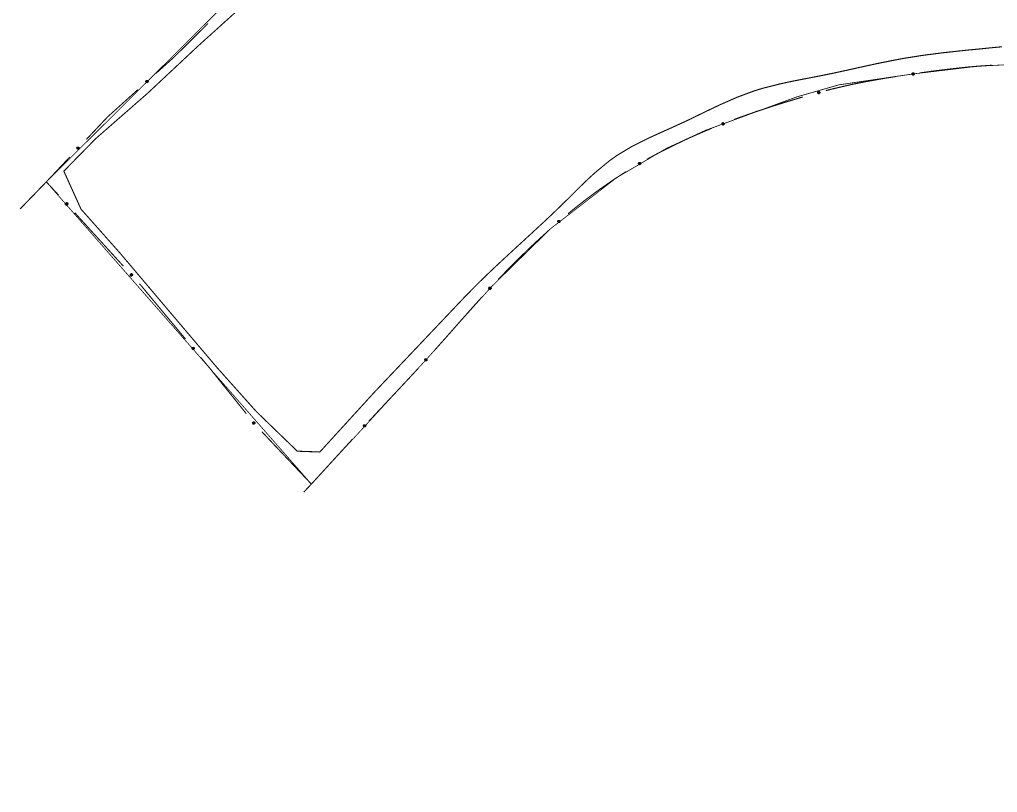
# Model space of a CAD drawing. Extents: x 205150 to 206910, y 4858726 to 4860849.
# Drawn here: x 205149.7 to 205312.7, y 4860001.9 to 4860130.7 of the extents above; entities that cross this region are included whole.
import ezdxf

# ---------------------------------------------------------------- set-up
doc = ezdxf.new("R2010")
doc.units = 0
doc.header["$LTSCALE"] = 1.5
doc.header["$MEASUREMENT"] = 0
for name, color, linetype in [('LM-LIM-SETOR-FISCAL', 7, 'CONTINUOUS'), ('SV-EIXO-ROD-ESTR', 7, 'CONTINUOUS'), ('SV-EIXO-RUA-N-PAV', 6, 'CONTINUOUS'), ('SV-EST-MUNIC-PAV', 20, 'CONTINUOUS'), ('SV-RUA-NAO-PAV-S-GUIA-C-GUIA', 7, 'CONTINUOUS')]:
    doc.layers.add(name, color=color, linetype=linetype)
doc.linetypes.add('Limite', pattern='A,20,-3,[130,ltypeshp.shx,S=6.35,R=0,X=0,Y=0],-3,20', length=46)

msp = doc.modelspace()

# ---------------------------------------------------------------- linework, layer by layer
at = {"layer": 'LM-LIM-SETOR-FISCAL', "linetype": 'Limite', "ltscale": 0.1, "const_width": 0.13, "flags": 128}
msp.add_lwpolyline([(205319.29, 4860270.52), (205308.71, 4860256.67), (205305.78, 4860258.84), (205287.54, 4860237.69), (205276.64, 4860225.85), (205246.75, 4860195.21), (205217.93, 4860166.62), (205205.07, 4860154.22), (205154.16, 4860103.62), (205198.33, 4860053.28), (205217.33, 4860073.87), (205228.31, 4860086.13), (205238.29, 4860095.9), (205249.21, 4860104.33), (205257.45, 4860109.18), (205264.02, 4860112.21), (205279.18, 4860117.77), (205286.26, 4860119.79), (205298.64, 4860121.61), (205309.27, 4860122.88), (205318.87, 4860123.38), (205330.48, 4860123.39), (205348.91, 4860120.43), (205359.29, 4860117.56), (205368.87, 4860113.52), (205387.79, 4860104.36), (205416.55, 4860084.92), (205427.35, 4860072.78), (205437.08, 4860059.62), (205479.77, 4859996.22), (205490.09, 4859981.19), (205507.28, 4859955.95), (205301.82, 4859758.53), (205304.27, 4859754.35), (205308.51, 4859743.48), (205314.17, 4859730.07), (205319.34, 4859714.73), (205318.69, 4859702.13), (205317.26, 4859690.64), (205315.74, 4859682.13), (205314.47, 4859670.89), (205312.89, 4859663.45), (205309.4, 4859652.21), (205307.5, 4859644.78), (205307.82, 4859635.75), (205310.04, 4859627.84), (205314.31, 4859618.34), (205319.85, 4859606.63), (205326.97, 4859596.97), (205332.19, 4859589.73), (205339.8, 4859581.22), (205346.76, 4859572.51), (205354, 4859559.81), (205353.39, 4859552.98), (205353.27, 4859547.01), (205355.22, 4859540.43), (205360.95, 4859533.08), (205371.88, 4859519.43), (205377.63, 4859512.44), (205385.79, 4859503.96), (205396.46, 4859500.67), (205404.7, 4859492.02), (205412.93, 4859478.57), (205420.22, 4859461.9), (205423.63, 4859449.31), (205425.2, 4859433.83), (205427.41, 4859417.81), (205434.87, 4859380.22), (205437.8, 4859372.3), (205447.24, 4859361.81), (205453.54, 4859349.48), (205459.05, 4859329.54), (205466.92, 4859311.43), (205476.36, 4859294.25), (205487.12, 4859281.65), (205492.89, 4859272.47), (205496.57, 4859259.35), (205503.39, 4859250.69), (205510.74, 4859242.04), (205513.88, 4859233.64), (205518.87, 4859225.77), (205525.3, 4859218.82), (205532.12, 4859213.83), (205535.79, 4859207.8), (205538.94, 4859201.5), (205542.88, 4859195.99), (205547.34, 4859189.96), (205548.12, 4859187.59), (205557.31, 4859181.03), (205563.87, 4859170.28), (205572.52, 4859159), (205575.67, 4859152.83), (205573.49, 4859146.26), (205574.41, 4859107.72), (205574.1, 4859102.45), (205570.43, 4859091.7), (205564.13, 4859081.46), (205558.88, 4859071.49), (205553.9, 4859063.1), (205553.9, 4859053.65), (205550.78, 4858995.23), (205582.12, 4858999.84), (205643.48, 4859000.72), (205662.02, 4859003.54), (205723.44, 4859017.98), (205780.86, 4859021.75), (205796.46, 4859023.04), (205822.25, 4859018.37), (205884.61, 4859012.81), (205949.14, 4859010.7), (206010.04, 4859007.01), (206085.77, 4858991.23), (206142.93, 4858964.03), (206222.76, 4858955.8), (206247.48, 4858946.16), (206320.03, 4858923.22), (206357.59, 4858908.6), (206441.35, 4858853.88), (206472.45, 4858825.54), (206535.38, 4858773.37), (206582.46, 4858737.4), (206654.71, 4858791.02), (206678.45, 4858818.8), (206712.51, 4858857.69), (206744.07, 4858897.64), (206751.69, 4858909.49), (206759.23, 4858922.23), (206766.2, 4858935.79), (206774.68, 4858954.45), (206780.86, 4858969.77), (206787.32, 4858989.53), (206795.67, 4859017.91), (206801.34, 4859037.45), (206804.81, 4859048.55), (206810.21, 4859067.25), (206818.72, 4859096.7), (206836.07, 4859155.15), (206846.57, 4859191.69), (206849.26, 4859199.97), (206857.1, 4859228.87), (206879.44, 4859306.63), (206888.86, 4859339.28), (206892.9, 4859355.31), (206898.05, 4859377.14), (206902.33, 4859396.65), (206903.66, 4859403.73), (206904.19, 4859408.48), (206905.69, 4859418.05), (206906.56, 4859427.57), (206907.69, 4859436.73), (206908.51, 4859451.61), (206908.98, 4859469.92), (206908.88, 4859478.27), (206909.31, 4859486.41), (206909.8, 4859503.75), (206908.06, 4859522.53), (206905.79, 4859539.89), (206902.11, 4859560.26), (206898.96, 4859576.34), (206897.7, 4859582.09), (206890.37, 4859608.85), (206880.35, 4859645.11), (206869.65, 4859680.81), (206865.82, 4859696.97), (206853.5, 4859740.64), (206829.42, 4859824.64), (206821, 4859851.39), (206812.97, 4859883.79), (206808.11, 4859900.23), (206792.3, 4859957.48), (206787.8, 4859976.76), (206777.66, 4860010.06), (206765, 4860051.58), (206755.54, 4860085.7), (206750.68, 4860101.63), (206741.17, 4860125.56), (206733.16, 4860141.6), (206724.53, 4860155.76), (206720.58, 4860162.18), (206711.45, 4860176.18), (206701.64, 4860187.46), (206699.72, 4860189.66), (206688, 4860201.91), (206676.62, 4860211.53), (206661.73, 4860222.42), (206647.52, 4860230.3), (206635.25, 4860235.79), (206614.85, 4860243.29), (206606.14, 4860245.65), (206597.68, 4860248), (206583.47, 4860251.01), (206568.95, 4860253.89), (206555.52, 4860256.25), (206536.42, 4860258.75), (206515.07, 4860261.46), (206491.2, 4860264.62), (206461.18, 4860268.88), (206439.8, 4860271.78), (206410.63, 4860276.21), (206388.16, 4860279.36), (206368.66, 4860282.7), (206354.57, 4860286.28), (206341.8, 4860291.58), (206328.08, 4860297.72), (206312.52, 4860304.06), (206285.44, 4860316.18), (206266.75, 4860326.61), (206251.28, 4860335.83), (206233.37, 4860347.73), (206203.78, 4860369), (206190.98, 4860381.36), (206176.1, 4860393.77), (206148.73, 4860420.73), (206131.72, 4860438.15), (206119.93, 4860450.72), (206096.07, 4860474.64), (206079.22, 4860491.32), (206053.65, 4860516.64), (206024.02, 4860544.98), (206003.48, 4860565.32), (205982.61, 4860587.19), (205969.68, 4860601.5), (205947.41, 4860624.23), (205941.47, 4860630.27), (205933.71, 4860637.54), (205921.87, 4860648.63), (205904.16, 4860665.5), (205891.55, 4860678.66), (205883.32, 4860686.89), (205866.07, 4860704.91), (205856.37, 4860714.35), (205825.17, 4860745.55), (205813.99, 4860756.84), (205803.22, 4860767.55), (205796.49, 4860774.25), (205790.73, 4860779.92), (205778.11, 4860792.25), (205767.26, 4860803.09), (205754.34, 4860816.31), (205748.7, 4860822.1), (205743.2, 4860827.74), (205737.56, 4860833.24), (205728.8, 4860841.85), (205722.27, 4860848.82), (205716.69, 4860834.76), (205683.28, 4860785.15), (205648.13, 4860731.52), (205621.03, 4860690.19), (205590.06, 4860643.83), (205580.55, 4860630.3), (205567.6, 4860611.82), (205565.6, 4860608.82), (205469.79, 4860465.73), (205420.74, 4860392.29), (205335.67, 4860262.2), (205321.6, 4860273.55)], close=True, dxfattribs=at)
at = {"layer": 'SV-EIXO-ROD-ESTR', "const_width": 0.18, "flags": 128}
for points in [[(205308.71, 4860122.83), (205309.27, 4860122.88)], [(205309.27, 4860122.88), (205311.7, 4860123.05)], [(205299.78, 4860121.77), (205300.12, 4860121.82)], [(205300.12, 4860121.82), (205300.77, 4860121.91)], [(205300.77, 4860121.91), (205301.61, 4860122.03)], [(205301.61, 4860122.03), (205302.75, 4860122.18)], [(205302.75, 4860122.18), (205303.1, 4860122.22)], [(205303.1, 4860122.22), (205303.74, 4860122.3)], [(205303.74, 4860122.3), (205304.59, 4860122.4)], [(205304.59, 4860122.4), (205306.72, 4860122.64)], [(205306.72, 4860122.64), (205307.57, 4860122.73)], [(205307.57, 4860122.73), (205308.71, 4860122.83)], [(205285.78, 4860119.25), (205287.95, 4860119.75)], [(205287.95, 4860119.75), (205288.27, 4860119.83)], [(205288.27, 4860119.83), (205290.89, 4860120.35)], [(205290.89, 4860120.35), (205291.21, 4860120.41)], [(205291.21, 4860120.41), (205293.84, 4860120.87)], [(205293.84, 4860120.87), (205294.17, 4860120.93)], [(205294.17, 4860120.93), (205294.83, 4860121.03)], [(205294.83, 4860121.03), (205295.65, 4860121.16)], [(205295.65, 4860121.16), (205295.82, 4860121.19)], [(205284.06, 4860118.82), (205284.33, 4860118.89)], [(205284.33, 4860118.89), (205285.03, 4860119.07)], [(205285.03, 4860119.07), (205285.78, 4860119.25)], [(205275.28, 4860116.26), (205276.37, 4860116.6)], [(205276.37, 4860116.6), (205276.71, 4860116.71)], [(205276.71, 4860116.71), (205277.33, 4860116.9)], [(205277.33, 4860116.9), (205278.15, 4860117.15)], [(205278.15, 4860117.15), (205279.24, 4860117.47)], [(205279.24, 4860117.47), (205279.99, 4860117.7)], [(205279.99, 4860117.7), (205280.2, 4860117.76)], [(205269.6, 4860114.32), (205271.63, 4860115.03)], [(205271.63, 4860115.03), (205272.43, 4860115.32)], [(205272.43, 4860115.32), (205273.52, 4860115.68)], [(205273.52, 4860115.68), (205273.86, 4860115.79)], [(205273.86, 4860115.79), (205274.47, 4860115.99)], [(205274.47, 4860115.99), (205275.28, 4860116.26)], [(205268.8, 4860114.02), (205269.6, 4860114.32)], [(205262.32, 4860111.39), (205263.23, 4860111.79)], [(205263.23, 4860111.79), (205263.69, 4860111.99)], [(205263.69, 4860111.99), (205265.08, 4860112.57)], [(205258.34, 4860109.53), (205260.5, 4860110.56)], [(205260.5, 4860110.56), (205260.95, 4860110.78)], [(205260.95, 4860110.78), (205262.32, 4860111.39)], [(205262.32, 4860111.39), (205262.32, 4860111.39)], [(205255.67, 4860108.16), (205256.9, 4860108.81)], [(205256.9, 4860108.81), (205257, 4860108.85)], [(205257, 4860108.85), (205257.8, 4860109.26)], [(205257.8, 4860109.26), (205258.34, 4860109.53)], [(205254.26, 4860107.39), (205254.35, 4860107.44)], [(205254.35, 4860107.44), (205255.14, 4860107.87)], [(205255.14, 4860107.87), (205255.67, 4860108.16)], [(205249.97, 4860104.82), (205250.48, 4860105.14)], [(205250.48, 4860105.14), (205250.82, 4860105.35)], [(205247.48, 4860103.15), (205247.72, 4860103.32)], [(205247.72, 4860103.32), (205248.3, 4860103.72)], [(205248.3, 4860103.72), (205248.96, 4860104.16)], [(205248.96, 4860104.16), (205249.97, 4860104.82)], [(205245.28, 4860101.58), (205245.85, 4860102)], [(205245.85, 4860102), (205246.49, 4860102.46)], [(205246.49, 4860102.46), (205247.48, 4860103.15)], [(205242.89, 4860099.76), (205243.45, 4860100.19)], [(205243.45, 4860100.19), (205244.08, 4860100.68)], [(205244.08, 4860100.68), (205245.04, 4860101.4)], [(205245.04, 4860101.4), (205245.28, 4860101.58)], [(205241.11, 4860098.31), (205241.72, 4860098.82)], [(205241.72, 4860098.82), (205242.66, 4860099.57)], [(205242.66, 4860099.57), (205242.89, 4860099.76)], [(205237.33, 4860095.04), (205237.94, 4860095.59)], [(205237.94, 4860095.59), (205238.07, 4860095.71)], [(205235.12, 4860093.01), (205235.72, 4860093.57)], [(205235.72, 4860093.57), (205236.59, 4860094.37)], [(205236.59, 4860094.37), (205236.83, 4860094.59)], [(205236.83, 4860094.59), (205237.33, 4860095.04)], [(205233.55, 4860091.5), (205234.4, 4860092.32)], [(205234.4, 4860092.32), (205234.63, 4860092.54)], [(205234.63, 4860092.54), (205235.12, 4860093.01)], [(205232.25, 4860090.22), (205232.48, 4860090.45)], [(205232.48, 4860090.45), (205232.96, 4860090.92)], [(205232.96, 4860090.92), (205233.55, 4860091.5)], [(205230.37, 4860088.31), (205230.85, 4860088.8)], [(205230.85, 4860088.8), (205231.42, 4860089.38)], [(205231.42, 4860089.38), (205232.25, 4860090.22)], [(205229.46, 4860087.36), (205230.15, 4860088.08)], [(205230.15, 4860088.08), (205230.37, 4860088.31)], [(205225.3, 4860082.84), (205226.74, 4860084.43)], [(205224.31, 4860081.72), (205224.73, 4860082.2)], [(205224.73, 4860082.2), (205225.3, 4860082.84)], [(205222.74, 4860079.95), (205223.31, 4860080.6)], [(205223.31, 4860080.6), (205224.07, 4860081.45)], [(205224.07, 4860081.45), (205224.31, 4860081.72)], [(205221.33, 4860078.35), (205222.08, 4860079.2)], [(205222.08, 4860079.2), (205222.32, 4860079.47)], [(205222.32, 4860079.47), (205222.74, 4860079.95)], [(205220.09, 4860076.95), (205220.33, 4860077.22)], [(205220.33, 4860077.22), (205220.76, 4860077.7)], [(205220.76, 4860077.7), (205221.33, 4860078.35)], [(205218.76, 4860075.46), (205220.09, 4860076.95)], [(205214.37, 4860070.66), (205216.08, 4860072.5)], [(205212.67, 4860068.84), (205213.35, 4860069.57)], [(205213.35, 4860069.57), (205214.03, 4860070.3)], [(205214.03, 4860070.3), (205214.37, 4860070.66)], [(205211.29, 4860067.38), (205211.98, 4860068.11)], [(205211.98, 4860068.11), (205212.32, 4860068.47)], [(205212.32, 4860068.47), (205212.67, 4860068.84)], [(205209.24, 4860065.19), (205209.93, 4860065.92)], [(205209.93, 4860065.92), (205210.27, 4860066.28)], [(205210.27, 4860066.28), (205210.61, 4860066.65)], [(205210.61, 4860066.65), (205211.29, 4860067.38)], [(205208.22, 4860064.09), (205208.57, 4860064.46)], [(205208.57, 4860064.46), (205209.24, 4860065.19)], [(205207.89, 4860063.73), (205208.22, 4860064.09)], [(205198.33, 4860053.28), (205205.19, 4860060.78)], [(205197.75, 4860052.67), (205198.33, 4860053.28)], [(205197.07, 4860051.94), (205197.75, 4860052.67)]]:
    msp.add_lwpolyline(points, dxfattribs=at)
at = {"layer": 'SV-EIXO-ROD-ESTR', "flags": 128}
for points in [[(205298.46, 4860121.7), (205298.49, 4860121.74), (205298.53, 4860121.76), (205298.56, 4860121.78), (205298.59, 4860121.79), (205298.63, 4860121.79), (205298.66, 4860121.78), (205298.7, 4860121.77), (205298.74, 4860121.74), (205298.77, 4860121.7), (205298.79, 4860121.67), (205298.79, 4860121.64), (205298.8, 4860121.6), (205298.79, 4860121.56), (205298.77, 4860121.53), (205298.74, 4860121.49), (205298.71, 4860121.46), (205298.68, 4860121.44), (205298.64, 4860121.44), (205298.61, 4860121.43), (205298.57, 4860121.44), (205298.53, 4860121.46), (205298.49, 4860121.49), (205298.47, 4860121.52), (205298.45, 4860121.55), (205298.44, 4860121.59), (205298.44, 4860121.62), (205298.45, 4860121.66), (205298.46, 4860121.7)], [(205282.71, 4860118.58), (205282.73, 4860118.62), (205282.76, 4860118.65), (205282.79, 4860118.67), (205282.83, 4860118.68), (205282.86, 4860118.69), (205282.9, 4860118.69), (205282.94, 4860118.67), (205282.98, 4860118.65), (205283.01, 4860118.62), (205283.03, 4860118.59), (205283.04, 4860118.55), (205283.05, 4860118.52), (205283.05, 4860118.48), (205283.04, 4860118.44), (205283.01, 4860118.4), (205282.98, 4860118.37), (205282.95, 4860118.35), (205282.92, 4860118.34), (205282.88, 4860118.33), (205282.85, 4860118.33), (205282.8, 4860118.35), (205282.76, 4860118.37), (205282.73, 4860118.4), (205282.71, 4860118.43), (205282.7, 4860118.46), (205282.7, 4860118.5), (205282.7, 4860118.54), (205282.71, 4860118.58)], [(205266.76, 4860113.36), (205266.78, 4860113.4), (205266.81, 4860113.44), (205266.84, 4860113.46), (205266.87, 4860113.47), (205266.9, 4860113.48), (205266.94, 4860113.49), (205266.98, 4860113.48), (205267.02, 4860113.46), (205267.06, 4860113.43), (205267.08, 4860113.41), (205267.1, 4860113.37), (205267.11, 4860113.34), (205267.11, 4860113.3), (205267.1, 4860113.26), (205267.08, 4860113.22), (205267.06, 4860113.18), (205267.03, 4860113.16), (205266.99, 4860113.14), (205266.96, 4860113.14), (205266.92, 4860113.13), (205266.88, 4860113.14), (205266.84, 4860113.16), (205266.8, 4860113.18), (205266.78, 4860113.21), (205266.77, 4860113.25), (205266.76, 4860113.28), (205266.75, 4860113.32), (205266.76, 4860113.36)], [(205252.86, 4860106.72), (205252.88, 4860106.77), (205252.9, 4860106.8), (205252.92, 4860106.83), (205252.95, 4860106.85), (205252.98, 4860106.86), (205253.02, 4860106.87), (205253.06, 4860106.87), (205253.11, 4860106.86), (205253.15, 4860106.84), (205253.17, 4860106.81), (205253.19, 4860106.78), (205253.21, 4860106.75), (205253.22, 4860106.71), (205253.22, 4860106.67), (205253.2, 4860106.62), (205253.18, 4860106.59), (205253.16, 4860106.56), (205253.13, 4860106.54), (205253.09, 4860106.53), (205253.06, 4860106.52), (205253.02, 4860106.52), (205252.97, 4860106.53), (205252.93, 4860106.55), (205252.91, 4860106.58), (205252.89, 4860106.61), (205252.87, 4860106.64), (205252.86, 4860106.68), (205252.86, 4860106.72)], [(205239.4, 4860097.02), (205239.4, 4860097.06), (205239.42, 4860097.11), (205239.44, 4860097.14), (205239.46, 4860097.16), (205239.49, 4860097.18), (205239.52, 4860097.19), (205239.56, 4860097.2), (205239.61, 4860097.2), (205239.65, 4860097.18), (205239.69, 4860097.16), (205239.71, 4860097.14), (205239.73, 4860097.11), (205239.75, 4860097.08), (205239.75, 4860097.04), (205239.75, 4860096.99), (205239.74, 4860096.95), (205239.72, 4860096.92), (205239.69, 4860096.89), (205239.66, 4860096.87), (205239.63, 4860096.86), (205239.59, 4860096.85), (205239.54, 4860096.85), (205239.5, 4860096.87), (205239.47, 4860096.89), (205239.44, 4860096.91), (205239.42, 4860096.94), (205239.41, 4860096.97), (205239.4, 4860097.02)], [(205227.92, 4860085.87), (205227.92, 4860085.92), (205227.92, 4860085.96), (205227.94, 4860085.99), (205227.96, 4860086.02), (205227.99, 4860086.04), (205228.02, 4860086.06), (205228.06, 4860086.07), (205228.11, 4860086.07), (205228.15, 4860086.06), (205228.19, 4860086.05), (205228.21, 4860086.03), (205228.24, 4860086), (205228.25, 4860085.97), (205228.27, 4860085.93), (205228.27, 4860085.88), (205228.26, 4860085.84), (205228.24, 4860085.8), (205228.22, 4860085.78), (205228.19, 4860085.75), (205228.16, 4860085.73), (205228.12, 4860085.72), (205228.07, 4860085.72), (205228.03, 4860085.73), (205228, 4860085.75), (205227.97, 4860085.77), (205227.95, 4860085.79), (205227.93, 4860085.83), (205227.92, 4860085.87)], [(205217.25, 4860073.94), (205217.24, 4860073.99), (205217.25, 4860074.04), (205217.27, 4860074.07), (205217.29, 4860074.1), (205217.31, 4860074.12), (205217.35, 4860074.14), (205217.38, 4860074.15), (205217.43, 4860074.15), (205217.48, 4860074.14), (205217.51, 4860074.13), (205217.54, 4860074.11), (205217.56, 4860074.08), (205217.58, 4860074.05), (205217.59, 4860074.01), (205217.6, 4860073.96), (205217.59, 4860073.92), (205217.57, 4860073.89), (205217.55, 4860073.86), (205217.52, 4860073.83), (205217.49, 4860073.82), (205217.45, 4860073.8), (205217.4, 4860073.8), (205217.36, 4860073.81), (205217.33, 4860073.82), (205217.3, 4860073.85), (205217.28, 4860073.87), (205217.26, 4860073.9), (205217.25, 4860073.94)], [(205207.03, 4860062.95), (205207.03, 4860063), (205207.03, 4860063.05), (205207.05, 4860063.08), (205207.07, 4860063.1), (205207.1, 4860063.13), (205207.13, 4860063.15), (205207.17, 4860063.16), (205207.22, 4860063.16), (205207.26, 4860063.15), (205207.29, 4860063.14), (205207.32, 4860063.12), (205207.35, 4860063.09), (205207.36, 4860063.06), (205207.38, 4860063.02), (205207.38, 4860062.97), (205207.37, 4860062.93), (205207.35, 4860062.89), (205207.33, 4860062.87), (205207.3, 4860062.84), (205207.27, 4860062.82), (205207.23, 4860062.81), (205207.18, 4860062.81), (205207.14, 4860062.82), (205207.11, 4860062.83), (205207.08, 4860062.86), (205207.06, 4860062.88), (205207.04, 4860062.91), (205207.03, 4860062.95)]]:
    msp.add_lwpolyline(points, close=True, dxfattribs=at)
for points in [[(205298.44, 4860121.62), (205298.77, 4860121.7)], [(205298.44, 4860121.59), (205298.79, 4860121.67)], [(205298.45, 4860121.66), (205298.74, 4860121.74)], [(205298.45, 4860121.64), (205298.75, 4860121.72)], [(205298.45, 4860121.61), (205298.77, 4860121.69)], [(205298.45, 4860121.57), (205298.79, 4860121.65)], [(205298.45, 4860121.55), (205298.79, 4860121.64)], [(205298.46, 4860121.7), (205298.7, 4860121.77)], [(205298.46, 4860121.68), (205298.72, 4860121.75)], [(205298.46, 4860121.53), (205298.79, 4860121.62)], [(205298.47, 4860121.52), (205298.8, 4860121.6)], [(205298.48, 4860121.72), (205298.68, 4860121.77)], [(205298.48, 4860121.5), (205298.79, 4860121.58)], [(205298.49, 4860121.74), (205298.66, 4860121.78)], [(205298.49, 4860121.49), (205298.79, 4860121.56)], [(205298.51, 4860121.75), (205298.64, 4860121.78)], [(205298.52, 4860121.47), (205298.78, 4860121.54)], [(205298.53, 4860121.76), (205298.63, 4860121.79)], [(205298.53, 4860121.46), (205298.77, 4860121.53)], [(205298.56, 4860121.45), (205298.75, 4860121.5)], [(205298.57, 4860121.44), (205298.74, 4860121.49)], [(205298.59, 4860121.44), (205298.72, 4860121.47)], [(205298.61, 4860121.43), (205298.71, 4860121.46)], [(205282.7, 4860118.56), (205282.96, 4860118.66)], [(205282.7, 4860118.54), (205282.98, 4860118.65)], [(205282.7, 4860118.52), (205282.99, 4860118.63)], [(205282.7, 4860118.5), (205283.01, 4860118.62)], [(205282.7, 4860118.48), (205283.02, 4860118.6)], [(205282.7, 4860118.46), (205283.03, 4860118.59)], [(205282.71, 4860118.58), (205282.94, 4860118.67)], [(205282.71, 4860118.45), (205283.04, 4860118.57)], [(205282.71, 4860118.43), (205283.04, 4860118.55)], [(205282.72, 4860118.6), (205282.91, 4860118.68)], [(205282.73, 4860118.62), (205282.9, 4860118.69)], [(205282.73, 4860118.42), (205283.04, 4860118.54)], [(205282.73, 4860118.4), (205283.05, 4860118.52)], [(205282.75, 4860118.64), (205282.87, 4860118.68)], [(205282.75, 4860118.39), (205283.04, 4860118.5)], [(205282.76, 4860118.65), (205282.86, 4860118.69)], [(205282.76, 4860118.37), (205283.05, 4860118.48)], [(205282.79, 4860118.36), (205283.04, 4860118.46)], [(205282.8, 4860118.35), (205283.04, 4860118.44)], [(205282.83, 4860118.34), (205283.02, 4860118.42)], [(205282.85, 4860118.33), (205283.01, 4860118.4)], [(205282.87, 4860118.34), (205282.99, 4860118.38)], [(205282.88, 4860118.33), (205282.98, 4860118.37)], [(205266.75, 4860113.32), (205267.02, 4860113.46)], [(205266.76, 4860113.36), (205266.98, 4860113.48)], [(205266.76, 4860113.34), (205267, 4860113.47)], [(205266.76, 4860113.3), (205267.04, 4860113.45)], [(205266.76, 4860113.28), (205267.06, 4860113.43)], [(205266.77, 4860113.38), (205266.95, 4860113.48)], [(205266.77, 4860113.27), (205267.06, 4860113.42)], [(205266.77, 4860113.25), (205267.08, 4860113.41)], [(205266.78, 4860113.4), (205266.94, 4860113.49)], [(205266.78, 4860113.23), (205267.09, 4860113.39)], [(205266.78, 4860113.21), (205267.1, 4860113.37)], [(205266.79, 4860113.42), (205266.91, 4860113.48)], [(205266.8, 4860113.2), (205267.1, 4860113.36)], [(205266.8, 4860113.18), (205267.11, 4860113.34)], [(205266.81, 4860113.44), (205266.9, 4860113.48)], [(205266.82, 4860113.17), (205267.1, 4860113.32)], [(205266.84, 4860113.16), (205267.11, 4860113.3)], [(205266.86, 4860113.15), (205267.1, 4860113.28)], [(205266.88, 4860113.14), (205267.1, 4860113.26)], [(205266.91, 4860113.14), (205267.08, 4860113.24)], [(205266.92, 4860113.13), (205267.08, 4860113.22)], [(205266.95, 4860113.14), (205267.06, 4860113.2)], [(205266.96, 4860113.14), (205267.06, 4860113.18)], [(205252.86, 4860106.72), (205253.06, 4860106.87)], [(205252.86, 4860106.68), (205253.11, 4860106.86)], [(205252.87, 4860106.74), (205253.03, 4860106.87)], [(205252.87, 4860106.7), (205253.08, 4860106.86)], [(205252.87, 4860106.66), (205253.12, 4860106.85)], [(205252.87, 4860106.64), (205253.15, 4860106.84)], [(205252.88, 4860106.77), (205253.02, 4860106.87)], [(205252.88, 4860106.63), (205253.16, 4860106.82)], [(205252.89, 4860106.79), (205253, 4860106.86)], [(205252.89, 4860106.61), (205253.17, 4860106.81)], [(205252.9, 4860106.8), (205252.98, 4860106.86)], [(205252.9, 4860106.59), (205253.18, 4860106.79)], [(205252.91, 4860106.58), (205253.19, 4860106.78)], [(205252.92, 4860106.57), (205253.2, 4860106.76)], [(205252.93, 4860106.55), (205253.21, 4860106.75)], [(205252.95, 4860106.54), (205253.21, 4860106.73)], [(205252.97, 4860106.53), (205253.22, 4860106.71)], [(205253, 4860106.53), (205253.21, 4860106.69)], [(205253.02, 4860106.52), (205253.22, 4860106.67)], [(205253.04, 4860106.52), (205253.2, 4860106.64)], [(205253.06, 4860106.52), (205253.2, 4860106.62)], [(205253.08, 4860106.53), (205253.19, 4860106.6)], [(205253.09, 4860106.53), (205253.18, 4860106.59)], [(205239.4, 4860096.99), (205239.59, 4860097.2)], [(205239.4, 4860097.02), (205239.56, 4860097.2)], [(205239.4, 4860097.04), (205239.54, 4860097.19)], [(205239.4, 4860097.06), (205239.52, 4860097.19)], [(205239.41, 4860096.97), (205239.61, 4860097.2)], [(205239.41, 4860097.09), (205239.5, 4860097.18)], [(205239.42, 4860096.96), (205239.63, 4860097.19)], [(205239.42, 4860096.94), (205239.65, 4860097.18)], [(205239.42, 4860097.11), (205239.49, 4860097.18)], [(205239.43, 4860096.93), (205239.67, 4860097.17)], [(205239.44, 4860096.91), (205239.69, 4860097.16)], [(205239.46, 4860096.9), (205239.7, 4860097.15)], [(205239.47, 4860096.89), (205239.71, 4860097.14)], [(205239.49, 4860096.88), (205239.72, 4860097.12)], [(205239.5, 4860096.87), (205239.73, 4860097.11)], [(205239.52, 4860096.86), (205239.74, 4860097.09)], [(205239.54, 4860096.85), (205239.75, 4860097.08)], [(205239.56, 4860096.85), (205239.75, 4860097.05)], [(205239.59, 4860096.85), (205239.75, 4860097.04)], [(205239.61, 4860096.86), (205239.75, 4860097.01)], [(205239.63, 4860096.86), (205239.75, 4860096.99)], [(205239.65, 4860096.87), (205239.74, 4860096.96)], [(205239.66, 4860096.87), (205239.74, 4860096.95)], [(205227.92, 4860085.85), (205228.08, 4860086.07)], [(205227.92, 4860085.87), (205228.06, 4860086.07)], [(205227.92, 4860085.89), (205228.04, 4860086.06)], [(205227.92, 4860085.92), (205228.02, 4860086.06)], [(205227.92, 4860085.94), (205228, 4860086.04)], [(205227.92, 4860085.96), (205227.99, 4860086.04)], [(205227.93, 4860085.83), (205228.11, 4860086.07)], [(205227.94, 4860085.81), (205228.13, 4860086.07)], [(205227.95, 4860085.79), (205228.15, 4860086.06)], [(205227.96, 4860085.78), (205228.16, 4860086.05)], [(205227.97, 4860085.77), (205228.19, 4860086.05)], [(205227.99, 4860085.76), (205228.2, 4860086.03)], [(205228, 4860085.75), (205228.21, 4860086.03)], [(205228.02, 4860085.74), (205228.22, 4860086.01)], [(205228.03, 4860085.73), (205228.24, 4860086)], [(205228.05, 4860085.73), (205228.24, 4860085.98)], [(205228.07, 4860085.72), (205228.25, 4860085.97)], [(205228.1, 4860085.73), (205228.26, 4860085.94)], [(205228.12, 4860085.72), (205228.27, 4860085.93)], [(205228.14, 4860085.73), (205228.26, 4860085.9)], [(205228.16, 4860085.73), (205228.27, 4860085.88)], [(205228.18, 4860085.75), (205228.26, 4860085.85)], [(205228.19, 4860085.75), (205228.26, 4860085.84)], [(205217.24, 4860073.99), (205217.35, 4860074.14)], [(205217.25, 4860073.92), (205217.41, 4860074.15)], [(205217.25, 4860073.94), (205217.38, 4860074.15)], [(205217.25, 4860073.97), (205217.36, 4860074.14)], [(205217.25, 4860074.02), (205217.32, 4860074.12)], [(205217.25, 4860074.04), (205217.31, 4860074.12)], [(205217.26, 4860073.9), (205217.43, 4860074.15)], [(205217.27, 4860073.89), (205217.45, 4860074.15)], [(205217.28, 4860073.87), (205217.48, 4860074.14)], [(205217.29, 4860073.86), (205217.49, 4860074.13)], [(205217.3, 4860073.85), (205217.51, 4860074.13)], [(205217.32, 4860073.84), (205217.53, 4860074.12)], [(205217.33, 4860073.82), (205217.54, 4860074.11)], [(205217.35, 4860073.82), (205217.55, 4860074.09)], [(205217.36, 4860073.81), (205217.56, 4860074.08)], [(205217.38, 4860073.81), (205217.57, 4860074.06)], [(205217.4, 4860073.8), (205217.58, 4860074.05)], [(205217.43, 4860073.81), (205217.59, 4860074.03)], [(205217.45, 4860073.8), (205217.59, 4860074.01)], [(205217.47, 4860073.81), (205217.59, 4860073.98)], [(205217.49, 4860073.82), (205217.6, 4860073.96)], [(205217.51, 4860073.83), (205217.59, 4860073.93)], [(205217.52, 4860073.83), (205217.59, 4860073.92)], [(205207.03, 4860062.95), (205207.17, 4860063.16)], [(205207.03, 4860062.98), (205207.14, 4860063.15)], [(205207.03, 4860063), (205207.13, 4860063.15)], [(205207.03, 4860063.03), (205207.11, 4860063.13)], [(205207.03, 4860063.05), (205207.1, 4860063.13)], [(205207.04, 4860062.93), (205207.19, 4860063.16)], [(205207.04, 4860062.91), (205207.22, 4860063.16)], [(205207.05, 4860062.9), (205207.24, 4860063.15)], [(205207.06, 4860062.88), (205207.26, 4860063.15)], [(205207.07, 4860062.87), (205207.27, 4860063.14)], [(205207.08, 4860062.86), (205207.29, 4860063.14)], [(205207.1, 4860062.85), (205207.31, 4860063.12)], [(205207.11, 4860062.83), (205207.32, 4860063.12)], [(205207.13, 4860062.83), (205207.33, 4860063.1)], [(205207.14, 4860062.82), (205207.35, 4860063.09)], [(205207.17, 4860062.81), (205207.35, 4860063.07)], [(205207.18, 4860062.81), (205207.36, 4860063.06)], [(205207.21, 4860062.81), (205207.37, 4860063.03)], [(205207.23, 4860062.81), (205207.38, 4860063.02)], [(205207.26, 4860062.82), (205207.37, 4860062.99)], [(205207.27, 4860062.82), (205207.38, 4860062.97)], [(205207.29, 4860062.84), (205207.37, 4860062.94)], [(205207.3, 4860062.84), (205207.37, 4860062.93)]]:
    msp.add_lwpolyline(points, dxfattribs=at)
at = {"layer": 'SV-EIXO-RUA-N-PAV', "const_width": 0.18, "flags": 128}
for points in [[(205180.38, 4860129.29), (205180.63, 4860129.53)], [(205180.63, 4860129.53), (205181.09, 4860130)], [(205175.4, 4860124.36), (205180.38, 4860129.29)], [(205172.43, 4860121.69), (205174.66, 4860123.7)], [(205174.66, 4860123.7), (205175.4, 4860124.36)], [(205164.37, 4860114.45), (205169.45, 4860119.02)], [(205160.83, 4860110.69), (205164.26, 4860114.33)], [(205164.26, 4860114.33), (205164.37, 4860114.45)], [(205154.16, 4860103.62), (205158.08, 4860107.78)], [(205149.79, 4860099.11), (205153.96, 4860103.42)], [(205153.96, 4860103.42), (205154.16, 4860103.62)], [(205154.16, 4860103.62), (205154.16, 4860103.62)], [(205156.2, 4860101.42), (205154.16, 4860103.62)], [(205158.97, 4860098.41), (205158.91, 4860098.47)], [(205159.58, 4860097.73), (205158.97, 4860098.41)], [(205166.99, 4860089.6), (205159.58, 4860097.73)], [(205169.99, 4860086.31), (205169.68, 4860086.64)], [(205170.33, 4860085.89), (205169.99, 4860086.31)], [(205177.36, 4860077.43), (205170.33, 4860085.89)], [(205181.55, 4860072.4), (205179.92, 4860074.35)], [(205181.83, 4860072.04), (205181.55, 4860072.4)], [(205187.47, 4860065.03), (205181.83, 4860072.04)], [(205198.33, 4860053.28), (205190.08, 4860062)]]:
    msp.add_lwpolyline(points, dxfattribs=at)
at = {"layer": 'SV-EIXO-RUA-N-PAV', "flags": 128}
for points in [[(205170.76, 4860120.34), (205170.92, 4860120.53)], [(205170.76, 4860120.37), (205170.9, 4860120.52)], [(205170.76, 4860120.39), (205170.88, 4860120.52)], [(205170.77, 4860120.32), (205170.94, 4860120.53)], [(205170.77, 4860120.3), (205170.97, 4860120.53)], [(205170.77, 4860120.41), (205170.86, 4860120.51)], [(205170.78, 4860120.28), (205170.99, 4860120.52)], [(205170.78, 4860120.43), (205170.85, 4860120.51)], [(205170.79, 4860120.27), (205171.01, 4860120.52)], [(205170.8, 4860120.25), (205171.02, 4860120.5)], [(205170.81, 4860120.24), (205171.04, 4860120.5)], [(205170.82, 4860120.23), (205171.06, 4860120.48)], [(205170.83, 4860120.21), (205171.07, 4860120.47)], [(205170.85, 4860120.2), (205171.08, 4860120.46)], [(205170.86, 4860120.19), (205171.09, 4860120.45)], [(205170.89, 4860120.19), (205171.1, 4860120.42)], [(205170.9, 4860120.18), (205171.11, 4860120.41)], [(205170.93, 4860120.18), (205171.11, 4860120.39)], [(205170.95, 4860120.18), (205171.11, 4860120.37)], [(205170.98, 4860120.19), (205171.11, 4860120.34)], [(205170.99, 4860120.19), (205171.11, 4860120.32)], [(205171.01, 4860120.2), (205171.1, 4860120.3)], [(205171.03, 4860120.2), (205171.1, 4860120.28)], [(205159.27, 4860109.26), (205159.38, 4860109.4)], [(205159.28, 4860109.19), (205159.44, 4860109.41)], [(205159.28, 4860109.21), (205159.42, 4860109.41)], [(205159.28, 4860109.23), (205159.4, 4860109.4)], [(205159.28, 4860109.28), (205159.36, 4860109.38)], [(205159.28, 4860109.3), (205159.35, 4860109.38)], [(205159.29, 4860109.17), (205159.47, 4860109.41)], [(205159.3, 4860109.15), (205159.49, 4860109.4)], [(205159.31, 4860109.13), (205159.51, 4860109.4)], [(205159.32, 4860109.12), (205159.52, 4860109.39)], [(205159.33, 4860109.11), (205159.55, 4860109.39)], [(205159.35, 4860109.1), (205159.56, 4860109.37)], [(205159.36, 4860109.09), (205159.57, 4860109.37)], [(205159.38, 4860109.08), (205159.58, 4860109.35)], [(205159.39, 4860109.07), (205159.6, 4860109.34)], [(205159.41, 4860109.07), (205159.6, 4860109.32)], [(205159.43, 4860109.06), (205159.61, 4860109.31)], [(205159.46, 4860109.07), (205159.62, 4860109.28)], [(205159.48, 4860109.06), (205159.63, 4860109.27)], [(205159.5, 4860109.07), (205159.62, 4860109.24)], [(205159.52, 4860109.07), (205159.63, 4860109.22)], [(205159.54, 4860109.09), (205159.62, 4860109.19)], [(205159.55, 4860109.09), (205159.62, 4860109.17)], [(205157.61, 4860099.77), (205157.37, 4860099.97)], [(205157.57, 4860099.76), (205157.37, 4860099.92)], [(205157.62, 4860099.78), (205157.38, 4860099.99)], [(205157.59, 4860099.77), (205157.38, 4860099.94)], [(205157.54, 4860099.77), (205157.38, 4860099.9)], [(205157.52, 4860099.77), (205157.38, 4860099.88)], [(205157.64, 4860099.79), (205157.39, 4860100.01)], [(205157.65, 4860099.8), (205157.4, 4860100.02)], [(205157.49, 4860099.77), (205157.4, 4860099.86)], [(205157.48, 4860099.78), (205157.4, 4860099.85)], [(205157.67, 4860099.81), (205157.41, 4860100.05)], [(205157.68, 4860099.83), (205157.42, 4860100.06)], [(205157.69, 4860099.84), (205157.43, 4860100.07)], [(205157.7, 4860099.86), (205157.45, 4860100.08)], [(205157.71, 4860099.87), (205157.46, 4860100.09)], [(205157.72, 4860099.89), (205157.48, 4860100.1)], [(205157.72, 4860099.91), (205157.49, 4860100.11)], [(205157.72, 4860099.93), (205157.52, 4860100.11)], [(205157.73, 4860099.96), (205157.53, 4860100.12)], [(205157.72, 4860099.98), (205157.56, 4860100.11)], [(205157.72, 4860100), (205157.58, 4860100.11)], [(205157.71, 4860100.02), (205157.61, 4860100.1)], [(205157.7, 4860100.03), (205157.62, 4860100.1)], [(205168.35, 4860087.94), (205168.15, 4860088.1)], [(205168.39, 4860087.95), (205168.16, 4860088.15)], [(205168.37, 4860087.95), (205168.16, 4860088.12)], [(205168.32, 4860087.94), (205168.16, 4860088.07)], [(205168.3, 4860087.94), (205168.16, 4860088.06)], [(205168.42, 4860087.97), (205168.17, 4860088.19)], [(205168.4, 4860087.96), (205168.17, 4860088.17)], [(205168.43, 4860087.98), (205168.18, 4860088.2)], [(205168.27, 4860087.95), (205168.18, 4860088.04)], [(205168.26, 4860087.95), (205168.18, 4860088.03)], [(205168.45, 4860087.99), (205168.19, 4860088.22)], [(205168.46, 4860088), (205168.2, 4860088.24)], [(205168.47, 4860088.01), (205168.21, 4860088.25)], [(205168.48, 4860088.03), (205168.23, 4860088.26)], [(205168.49, 4860088.04), (205168.24, 4860088.27)], [(205168.5, 4860088.07), (205168.26, 4860088.28)], [(205168.5, 4860088.08), (205168.27, 4860088.29)], [(205168.5, 4860088.11), (205168.3, 4860088.29)], [(205168.51, 4860088.13), (205168.32, 4860088.29)], [(205168.5, 4860088.16), (205168.35, 4860088.29)], [(205168.5, 4860088.17), (205168.36, 4860088.29)], [(205168.49, 4860088.19), (205168.39, 4860088.28)], [(205168.48, 4860088.21), (205168.41, 4860088.28)], [(205178.65, 4860075.71), (205178.46, 4860075.88)], [(205178.69, 4860075.71), (205178.47, 4860075.93)], [(205178.67, 4860075.71), (205178.47, 4860075.9)], [(205178.62, 4860075.71), (205178.47, 4860075.85)], [(205178.6, 4860075.71), (205178.47, 4860075.84)], [(205178.73, 4860075.73), (205178.48, 4860075.97)], [(205178.71, 4860075.73), (205178.48, 4860075.94)], [(205178.58, 4860075.72), (205178.49, 4860075.81)], [(205178.56, 4860075.73), (205178.49, 4860075.8)], [(205178.75, 4860075.75), (205178.5, 4860076)], [(205178.74, 4860075.74), (205178.5, 4860075.98)], [(205178.77, 4860075.77), (205178.52, 4860076.01)], [(205178.78, 4860075.78), (205178.53, 4860076.02)], [(205178.79, 4860075.79), (205178.55, 4860076.03)], [(205178.8, 4860075.8), (205178.56, 4860076.04)], [(205178.81, 4860075.83), (205178.58, 4860076.05)], [(205178.81, 4860075.85), (205178.59, 4860076.06)], [(205178.81, 4860075.87), (205178.62, 4860076.06)], [(205178.82, 4860075.89), (205178.63, 4860076.06)], [(205178.81, 4860075.92), (205178.66, 4860076.05)], [(205178.81, 4860075.94), (205178.68, 4860076.06)], [(205178.8, 4860075.95), (205178.71, 4860076.05)], [(205178.8, 4860075.97), (205178.72, 4860076.04)], [(205188.77, 4860063.29), (205188.55, 4860063.5)], [(205188.75, 4860063.29), (205188.55, 4860063.48)], [(205188.73, 4860063.29), (205188.55, 4860063.46)], [(205188.68, 4860063.29), (205188.55, 4860063.42)], [(205188.79, 4860063.3), (205188.56, 4860063.52)], [(205188.7, 4860063.29), (205188.56, 4860063.43)], [(205188.81, 4860063.31), (205188.57, 4860063.55)], [(205188.66, 4860063.3), (205188.57, 4860063.39)], [(205188.64, 4860063.3), (205188.57, 4860063.38)], [(205188.82, 4860063.32), (205188.58, 4860063.56)], [(205188.83, 4860063.33), (205188.59, 4860063.58)], [(205188.85, 4860063.34), (205188.6, 4860063.59)], [(205188.86, 4860063.35), (205188.61, 4860063.6)], [(205188.87, 4860063.37), (205188.63, 4860063.61)], [(205188.88, 4860063.38), (205188.64, 4860063.62)], [(205188.89, 4860063.4), (205188.66, 4860063.62)], [(205188.9, 4860063.42), (205188.68, 4860063.63)], [(205188.89, 4860063.45), (205188.7, 4860063.63)], [(205188.9, 4860063.47), (205188.72, 4860063.64)], [(205188.89, 4860063.49), (205188.75, 4860063.63)], [(205188.89, 4860063.51), (205188.77, 4860063.63)], [(205188.89, 4860063.53), (205188.79, 4860063.62)], [(205188.88, 4860063.54), (205188.81, 4860063.62)]]:
    msp.add_lwpolyline(points, dxfattribs=at)
for points in [[(205170.76, 4860120.34), (205170.76, 4860120.39), (205170.78, 4860120.43), (205170.8, 4860120.46), (205170.82, 4860120.49), (205170.85, 4860120.51), (205170.88, 4860120.52), (205170.92, 4860120.53), (205170.97, 4860120.53), (205171.01, 4860120.52), (205171.04, 4860120.5), (205171.07, 4860120.47), (205171.09, 4860120.45), (205171.11, 4860120.41), (205171.11, 4860120.37), (205171.11, 4860120.32), (205171.1, 4860120.28), (205171.08, 4860120.25), (205171.06, 4860120.22), (205171.03, 4860120.2), (205170.99, 4860120.19), (205170.95, 4860120.18), (205170.9, 4860120.18), (205170.86, 4860120.19), (205170.83, 4860120.21), (205170.81, 4860120.24), (205170.79, 4860120.27), (205170.77, 4860120.3), (205170.76, 4860120.34)], [(205159.28, 4860109.21), (205159.27, 4860109.26), (205159.28, 4860109.3), (205159.3, 4860109.33), (205159.32, 4860109.36), (205159.35, 4860109.38), (205159.38, 4860109.4), (205159.42, 4860109.41), (205159.47, 4860109.41), (205159.51, 4860109.4), (205159.55, 4860109.39), (205159.57, 4860109.37), (205159.6, 4860109.34), (205159.61, 4860109.31), (205159.63, 4860109.27), (205159.63, 4860109.22), (205159.62, 4860109.17), (205159.6, 4860109.14), (205159.58, 4860109.11), (205159.55, 4860109.09), (205159.52, 4860109.07), (205159.48, 4860109.06), (205159.43, 4860109.06), (205159.39, 4860109.07), (205159.36, 4860109.09), (205159.33, 4860109.11), (205159.31, 4860109.13), (205159.29, 4860109.17), (205159.28, 4860109.21)], [(205157.57, 4860099.76), (205157.52, 4860099.77), (205157.48, 4860099.78), (205157.44, 4860099.8), (205157.42, 4860099.82), (205157.4, 4860099.85), (205157.38, 4860099.88), (205157.37, 4860099.92), (205157.37, 4860099.97), (205157.39, 4860100.01), (205157.41, 4860100.05), (205157.43, 4860100.07), (205157.46, 4860100.09), (205157.49, 4860100.11), (205157.53, 4860100.12), (205157.58, 4860100.11), (205157.62, 4860100.1), (205157.65, 4860100.08), (205157.68, 4860100.06), (205157.7, 4860100.03), (205157.72, 4860100), (205157.73, 4860099.96), (205157.72, 4860099.91), (205157.71, 4860099.87), (205157.69, 4860099.84), (205157.67, 4860099.81), (205157.64, 4860099.79), (205157.61, 4860099.77), (205157.57, 4860099.76)], [(205168.35, 4860087.94), (205168.3, 4860087.94), (205168.26, 4860087.95), (205168.22, 4860087.97), (205168.2, 4860088), (205168.18, 4860088.03), (205168.16, 4860088.06), (205168.15, 4860088.1), (205168.16, 4860088.15), (205168.17, 4860088.19), (205168.19, 4860088.22), (205168.21, 4860088.25), (205168.24, 4860088.27), (205168.27, 4860088.29), (205168.32, 4860088.29), (205168.36, 4860088.29), (205168.41, 4860088.28), (205168.44, 4860088.26), (205168.46, 4860088.24), (205168.48, 4860088.21), (205168.5, 4860088.17), (205168.51, 4860088.13), (205168.5, 4860088.08), (205168.49, 4860088.04), (205168.47, 4860088.01), (205168.45, 4860087.99), (205168.42, 4860087.97), (205168.39, 4860087.95), (205168.35, 4860087.94)], [(205178.65, 4860075.71), (205178.6, 4860075.71), (205178.56, 4860075.73), (205178.53, 4860075.75), (205178.51, 4860075.77), (205178.49, 4860075.8), (205178.47, 4860075.84), (205178.46, 4860075.88), (205178.47, 4860075.93), (205178.48, 4860075.97), (205178.5, 4860076), (205178.53, 4860076.02), (205178.56, 4860076.04), (205178.59, 4860076.06), (205178.63, 4860076.06), (205178.68, 4860076.06), (205178.72, 4860076.04), (205178.75, 4860076.02), (205178.78, 4860076), (205178.8, 4860075.97), (205178.81, 4860075.94), (205178.82, 4860075.89), (205178.81, 4860075.85), (205178.8, 4860075.8), (205178.78, 4860075.78), (205178.75, 4860075.75), (205178.73, 4860075.73), (205178.69, 4860075.71), (205178.65, 4860075.71)], [(205188.73, 4860063.29), (205188.68, 4860063.29), (205188.64, 4860063.3), (205188.61, 4860063.33), (205188.59, 4860063.35), (205188.57, 4860063.38), (205188.55, 4860063.42), (205188.55, 4860063.46), (205188.55, 4860063.5), (205188.57, 4860063.55), (205188.59, 4860063.58), (205188.61, 4860063.6), (205188.64, 4860063.62), (205188.68, 4860063.63), (205188.72, 4860063.64), (205188.77, 4860063.63), (205188.81, 4860063.62), (205188.84, 4860063.6), (205188.86, 4860063.57), (205188.88, 4860063.54), (205188.89, 4860063.51), (205188.9, 4860063.47), (205188.9, 4860063.42), (205188.88, 4860063.38), (205188.86, 4860063.35), (205188.83, 4860063.33), (205188.81, 4860063.31), (205188.77, 4860063.29), (205188.73, 4860063.29)]]:
    msp.add_lwpolyline(points, close=True, dxfattribs=at)
at = {"layer": 'SV-EST-MUNIC-PAV', "const_width": 0.18, "flags": 128}
for points in [[(205223.71, 4860084.27), (205225.8, 4860086.41), (205227.95, 4860088.5), (205230.13, 4860090.55), (205232.33, 4860092.58), (205234.54, 4860094.61), (205235.64, 4860095.62), (205236.75, 4860096.65), (205237.85, 4860097.67), (205238.94, 4860098.71), (205240.03, 4860099.76), (205241.33, 4860101.04), (205242.4, 4860102.11), (205243.48, 4860103.17), (205244.57, 4860104.21), (205245.68, 4860105.22), (205247.98, 4860107.12), (205249.24, 4860108.02), (205251.79, 4860109.55), (205254.47, 4860110.89), (205255.84, 4860111.52), (205257.22, 4860112.14), (205258.6, 4860112.75), (205261.13, 4860113.92), (205262.49, 4860114.58), (205263.85, 4860115.24), (205265.2, 4860115.89), (205266.56, 4860116.53), (205269.3, 4860117.73), (205272.1, 4860118.77), (205273.57, 4860119.22), (205276.46, 4860119.95), (205277.93, 4860120.27), (205279.41, 4860120.57), (205280.89, 4860120.85), (205282.37, 4860121.14), (205285.13, 4860121.69), (205286.6, 4860122.01), (205288.07, 4860122.33), (205289.54, 4860122.66), (205292.47, 4860123.3), (205295.4, 4860123.89), (205297.13, 4860124.21), (205300.09, 4860124.68), (205303.06, 4860125.07), (205304.55, 4860125.24), (205306.05, 4860125.4), (205307.54, 4860125.56), (205309.03, 4860125.7), (205311.91, 4860125.99), (205313.4, 4860126.13)], [(205208.73, 4860068.48), (205223.71, 4860084.27)], [(205199.74, 4860058.63), (205208.73, 4860068.48)]]:
    msp.add_lwpolyline(points, dxfattribs=at)
at = {"layer": 'SV-RUA-NAO-PAV-S-GUIA-C-GUIA', "const_width": 0.18, "flags": 128}
msp.add_lwpolyline([(205199.74, 4860058.63), (205195.98, 4860058.76), (205189.17, 4860065.35), (205182.65, 4860072.64), (205175.55, 4860081), (205166.46, 4860091.74), (205159.94, 4860099.08), (205157.08, 4860105.41), (205162.37, 4860110.81), (205170.99, 4860118.34), (205179.41, 4860126.22), (205193.53, 4860138.95), (205204.22, 4860148.85), (205211.98, 4860158.18), (205221.18, 4860167.17), (205230.5, 4860175.51), (205237.88, 4860183.16), (205242.71, 4860188.17), (205251.92, 4860197.41), (205258.49, 4860204.92), (205265.07, 4860211.78), (205275.44, 4860221.86), (205283.11, 4860230.14), (205290.78, 4860239.18)], dxfattribs=at)

doc.saveas('drawing.dxf')
